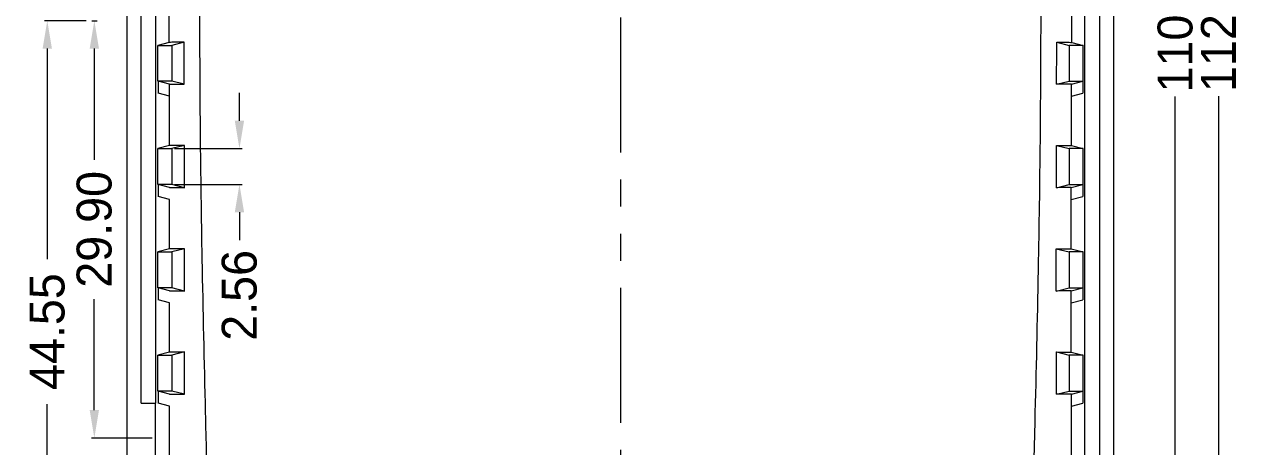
# Model space of a CAD drawing. Extents: x -222 to 335, y 201 to 414.
# Drawn here: x 88.8 to 175.9, y 279.2 to 309.4 of the extents above; entities that cross this region are included whole.
import ezdxf

# ---------------------------------------------------------------- set-up
doc = ezdxf.new("R2010")
doc.units = 0
doc.header["$MEASUREMENT"] = 0
doc.linetypes.add('PHANTOM', pattern=[2.5, 1.25, -0.25, 0.25, -0.25, 0.25, -0.25])
doc.layers.add('10', color=7, linetype='Continuous')
doc.dimstyles.get("Standard").update_dxf_attribs({"dimtxt": 0.18, "dimasz": 0.18, "dimexe": 0.18, "dimexo": 0.0625, "dimgap": 0.09, "dimtad": 0, "dimtih": 1, "dimtoh": 1, "dimdec": 4, "dimzin": 0, "dimdsep": 46, "dimtxsty": 'Standard', "dimcen": 0.09, "dimadec": 0, "dimazin": 0, "dimtfac": 1, "dimtdec": 4, "dimtofl": 0, "dimtmove": 0, "dimatfit": 3, "dimfxl": 0, "dimtolj": 1, "dimtzin": 0, "dimarcsym": 0})

# ---------------------------------------------------------------- blocks, each defined once
blk = doc.blocks.new('*D32')
at = {"color": 4, "linetype": 'Continuous', "lineweight": 9}
for p, q in [((93.592, 309.698), (93.975, 309.698)), ((93.775, 307.698), (93.775, 299.74)), ((93.775, 281.798), (93.775, 289.757)), ((97.924, 279.798), (93.575, 279.798))]:
    blk.add_line(p, q, dxfattribs=at)
for points in [[(93.441, 307.698), (94.108, 307.698), (93.775, 309.698)], [(93.441, 281.798), (94.108, 281.798), (93.775, 279.798)]]:
    blk.add_solid(points, dxfattribs=at)
at = {"layer": 'Defpoints', "color": 0, "linetype": 'Continuous', "lineweight": 9}
for p in [(93.392, 309.698), (93.775, 279.798), (98.124, 279.798)]:
    blk.add_point(p, dxfattribs=at)
at = {"color": 3, "linetype": 'Continuous', "lineweight": 9, "insert": (93.775, 294.748), "char_height": 2.5, "attachment_point": 5, "rotation": 90}
blk.add_mtext('\\A1;29.90', dxfattribs=at)
blk = doc.blocks.new('*D38')
at = {"color": 4, "linetype": 'Continuous', "lineweight": 9}
for p, q in [((93.192, 309.698), (90.208, 309.698)), ((90.408, 307.698), (90.408, 292.623)), ((90.408, 267.148), (90.408, 282.223)), ((106.473, 265.148), (90.208, 265.148))]:
    blk.add_line(p, q, dxfattribs=at)
for points in [[(90.074, 307.698), (90.741, 307.698), (90.408, 309.698)], [(90.074, 267.148), (90.741, 267.148), (90.408, 265.148)]]:
    blk.add_solid(points, dxfattribs=at)
at = {"layer": 'Defpoints', "color": 0, "linetype": 'Continuous', "lineweight": 9}
for p in [(93.392, 309.698), (90.408, 265.148), (106.673, 265.148)]:
    blk.add_point(p, dxfattribs=at)
at = {"color": 3, "linetype": 'Continuous', "lineweight": 9, "insert": (90.408, 287.423), "char_height": 2.5, "attachment_point": 5, "rotation": 90}
blk.add_mtext('\\A1;44.55', dxfattribs=at)
blk = doc.blocks.new('*D44')
at = {"color": 4, "linetype": 'Continuous', "lineweight": 9}
for p, q in [((131.623, 364.874), (171.322, 364.874)), ((171.122, 362.874), (171.122, 315.074)), ((171.122, 256.457), (171.122, 304.257)), ((131.623, 254.457), (171.322, 254.457))]:
    blk.add_line(p, q, dxfattribs=at)
for points in [[(170.788, 362.874), (171.455, 362.874), (171.122, 364.874)], [(170.788, 256.457), (171.455, 256.457), (171.122, 254.457)]]:
    blk.add_solid(points, dxfattribs=at)
at = {"layer": 'Defpoints', "color": 0, "linetype": 'Continuous', "lineweight": 9}
for p in [(131.423, 364.874), (131.423, 254.457), (171.122, 254.457)]:
    blk.add_point(p, dxfattribs=at)
at = {"color": 3, "linetype": 'Continuous', "lineweight": 9, "insert": (171.122, 309.666), "char_height": 2.5, "attachment_point": 5, "rotation": 90}
blk.add_mtext('\\A1;110.42', dxfattribs=at)
blk = doc.blocks.new('*D45')
at = {"color": 4, "linetype": 'Continuous', "lineweight": 9}
for p, q in [((131.623, 365.998), (174.433, 365.998)), ((174.233, 363.998), (174.233, 315.107)), ((174.233, 255.398), (174.233, 304.29)), ((131.623, 253.398), (174.433, 253.398))]:
    blk.add_line(p, q, dxfattribs=at)
for points in [[(173.9, 363.998), (174.567, 363.998), (174.233, 365.998)], [(173.9, 255.398), (174.567, 255.398), (174.233, 253.398)]]:
    blk.add_solid(points, dxfattribs=at)
at = {"layer": 'Defpoints', "color": 0, "linetype": 'Continuous', "lineweight": 9}
for p in [(131.423, 365.998), (174.233, 365.998), (131.423, 253.398)]:
    blk.add_point(p, dxfattribs=at)
at = {"color": 3, "linetype": 'Continuous', "lineweight": 9, "insert": (174.233, 309.698), "char_height": 2.5, "attachment_point": 5, "rotation": 90}
blk.add_mtext('\\A1;112.60', dxfattribs=at)
blk = doc.blocks.new('*D48')
at = {"color": 4, "linetype": 'Continuous', "lineweight": 9}
for p, q in [((104.159, 302.529), (104.159, 304.529)), ((99.512, 300.529), (104.359, 300.529)), ((99.512, 297.968), (104.359, 297.968)), ((104.159, 295.968), (104.159, 293.968))]:
    blk.add_line(p, q, dxfattribs=at)
for points in [[(103.826, 302.529), (104.493, 302.529), (104.159, 300.529)], [(103.826, 295.968), (104.493, 295.968), (104.159, 297.968)]]:
    blk.add_solid(points, dxfattribs=at)
at = {"layer": 'Defpoints', "color": 0, "linetype": 'Continuous', "lineweight": 9}
for p in [(99.312, 300.529), (99.312, 297.968), (104.159, 297.968)]:
    blk.add_point(p, dxfattribs=at)
at = {"color": 3, "linetype": 'Continuous', "lineweight": 9, "insert": (104.159, 290.018), "char_height": 2.5, "attachment_point": 5, "rotation": 90}
blk.add_mtext('\\A1;2.56', dxfattribs=at)

msp = doc.modelspace()

# ---------------------------------------------------------------- linework, layer by layer
at = {"layer": '10', "color": 1, "linetype": 'PHANTOM', "lineweight": 9, "ltscale": 7.743802}
msp.add_line((131.423, 368.005), (131.423, 250.643), dxfattribs=at)
at = {"layer": '10', "color": 7, "linetype": 'Continuous', "lineweight": 9}
for p, q in [((96.123, 263.433), (96.123, 352.337)), ((164.653, 263.517), (164.653, 352.254)), ((165.723, 263.433), (165.723, 352.337)), ((166.723, 263.433), (166.723, 352.337)), ((97.123, 282.298), (97.123, 334.198)), ((98.165, 282.298), (98.165, 334.198)), ((99.136, 308.139), (98.312, 307.929)), ((98.312, 305.368), (98.312, 307.929)), ((98.312, 307.929), (99.312, 307.929)), ((100.204, 308.156), (99.312, 307.929)), ((99.312, 307.929), (99.312, 305.368)), ((162.643, 308.156), (163.534, 307.929)), ((164.534, 307.929), (163.534, 307.929)), ((163.534, 307.929), (163.534, 305.368)), ((163.71, 308.139), (164.534, 307.929)), ((164.534, 305.368), (164.534, 307.929)), ((98.347, 305.359), (98.312, 305.368)), ((99.312, 305.368), (98.312, 305.368)), ((98.347, 305.359), (98.347, 304.498)), ((99.146, 305.155), (98.347, 305.359)), ((100.214, 305.138), (99.312, 305.368)), ((162.633, 305.138), (163.534, 305.368)), ((163.534, 305.368), (164.534, 305.368)), ((163.7, 305.155), (164.5, 305.359)), ((164.5, 305.359), (164.534, 305.368)), ((164.5, 305.359), (164.5, 304.498)), ((99.149, 304.294), (98.347, 304.498)), ((163.698, 304.294), (164.5, 304.498)), ((99.157, 300.744), (98.312, 300.529)), ((98.312, 297.968), (98.312, 300.529)), ((98.312, 300.529), (99.312, 300.529)), ((100.225, 300.762), (99.312, 300.529)), ((99.312, 300.529), (99.312, 297.968)), ((162.621, 300.762), (163.534, 300.529)), ((164.534, 300.529), (163.534, 300.529)), ((163.534, 300.529), (163.534, 297.968)), ((163.689, 300.744), (164.534, 300.529)), ((164.534, 297.968), (164.534, 300.529)), ((98.347, 297.959), (98.312, 297.968)), ((99.312, 297.968), (98.312, 297.968)), ((98.347, 297.959), (98.347, 297.098)), ((99.162, 297.751), (98.347, 297.959)), ((100.23, 297.734), (99.312, 297.968)), ((162.616, 297.734), (163.534, 297.968)), ((163.534, 297.968), (164.534, 297.968)), ((163.684, 297.751), (164.5, 297.959)), ((164.5, 297.959), (164.534, 297.968)), ((164.5, 297.959), (164.5, 297.098)), ((99.163, 296.89), (98.347, 297.098)), ((163.683, 296.89), (164.5, 297.098)), ((99.165, 293.347), (98.312, 293.129)), ((98.312, 290.568), (98.312, 293.129)), ((98.312, 293.129), (99.312, 293.129)), ((100.235, 293.364), (99.312, 293.129)), ((99.312, 293.129), (99.312, 290.568)), ((162.611, 293.364), (163.534, 293.129)), ((164.534, 293.129), (163.534, 293.129)), ((163.534, 293.129), (163.534, 290.568)), ((163.681, 293.347), (164.534, 293.129)), ((164.534, 290.568), (164.534, 293.129)), ((98.347, 290.559), (98.312, 290.568)), ((99.312, 290.568), (98.312, 290.568)), ((98.347, 290.559), (98.347, 289.698)), ((99.165, 290.35), (98.347, 290.559)), ((100.236, 290.332), (99.312, 290.568)), ((162.611, 290.332), (163.534, 290.568)), ((163.534, 290.568), (164.534, 290.568)), ((163.681, 290.35), (164.5, 290.559)), ((164.5, 290.559), (164.534, 290.568)), ((164.5, 290.559), (164.5, 289.698)), ((99.165, 289.49), (98.347, 289.698)), ((163.681, 289.49), (164.5, 289.698)), ((99.16, 285.945), (98.312, 285.729)), ((98.312, 283.168), (98.312, 285.729)), ((98.312, 285.729), (99.312, 285.729)), ((100.233, 285.964), (99.312, 285.729)), ((99.312, 285.729), (99.312, 283.168)), ((162.613, 285.964), (163.534, 285.729)), ((164.534, 285.729), (163.534, 285.729)), ((163.534, 285.729), (163.534, 283.168)), ((163.686, 285.945), (164.534, 285.729)), ((164.534, 283.168), (164.534, 285.729)), ((98.347, 283.159), (98.312, 283.168)), ((99.312, 283.168), (98.312, 283.168)), ((98.347, 283.159), (98.347, 282.298)), ((99.155, 282.953), (98.347, 283.159)), ((100.229, 282.934), (99.312, 283.168)), ((162.617, 282.934), (163.534, 283.168)), ((163.534, 283.168), (164.534, 283.168)), ((163.691, 282.953), (164.5, 283.159)), ((164.5, 283.159), (164.534, 283.168)), ((164.5, 283.159), (164.5, 282.298)), ((97.123, 282.298), (98.124, 282.298)), ((98.124, 282.298), (98.165, 282.298)), ((98.124, 282.298), (98.124, 277.298)), ((99.153, 282.093), (98.347, 282.298)), ((163.693, 282.093), (164.5, 282.298))]:
    msp.add_line(p, q, dxfattribs=at)
for points, degree, knots in [([(102.081, 267.647), (102.03, 267.898), (101.93, 268.398), (101.914, 269.18), (101.998, 269.978), (102.041, 270.639), (102.004, 271.361), (101.969, 272.273), (101.94, 273.775), (101.852, 276.936), (101.693, 283.284), (101.497, 291.973), (101.372, 300.511), (101.332, 307.229), (101.318, 312.764), (101.29, 318.28), (101.256, 323.771), (101.227, 329.23), (101.159, 334.655), (101.182, 338.234), (101.194, 340.024)], 3, [0, 0, 0, 0, 0.010522, 0.020989, 0.032131, 0.043687, 0.04829, 0.061927, 0.081331, 0.110178, 0.192099, 0.342275, 0.466544, 0.542731, 0.618905, 0.695095, 0.771302, 0.847521, 0.923753, 1, 1, 1, 1]), ([(160.765, 267.647), (160.816, 267.901), (160.915, 268.402), (160.933, 269.184), (160.845, 269.978), (160.807, 270.826), (160.83, 271.703), (160.894, 272.615), (160.9, 273.56), (160.982, 276.566), (161.146, 282.879), (161.346, 291.938), (161.502, 302.221), (161.523, 312.586), (161.573, 321.354), (161.619, 328.245), (161.658, 332.732), (161.688, 336.735), (161.663, 339.015), (161.652, 340.024)], 3, [0, 0, 0, 0, 0.010659, 0.020986, 0.032128, 0.043685, 0.05603, 0.068264, 0.081334, 0.09497, 0.192102, 0.340871, 0.466555, 0.614358, 0.768076, 0.830399, 0.902752, 0.956979, 1, 1, 1, 1]), ([(99.157, 300.744), (99.156, 301.366), (99.154, 302.001), (99.153, 302.567), (99.152, 303.147), (99.15, 303.753), (99.149, 304.294)], 2, [0, 0, 0, 0.351704, 0.351704, 0.675852, 0.675852, 1, 1, 1]), ([(163.689, 300.744), (163.689, 300.954), (163.69, 301.373), (163.692, 301.959), (163.693, 302.551), (163.694, 303.124), (163.696, 303.721), (163.697, 304.103), (163.698, 304.294)], 3, [0, 0, 0, 0, 0.176855, 0.353722, 0.495402, 0.676841, 0.838416, 1, 1, 1, 1]), ([(99.165, 293.347), (99.165, 293.951), (99.165, 294.599), (99.164, 295.762), (99.163, 296.89)], 2, [0, 0, 0, 0.34623, 0.34623, 1, 1, 1]), ([(163.681, 293.347), (163.681, 293.382), (163.681, 293.642), (163.681, 294.059), (163.681, 294.745), (163.682, 295.666), (163.683, 296.43), (163.683, 296.89)], 3, [0, 0, 0, 0, 0.030018, 0.219926, 0.353295, 0.6103, 1, 1, 1, 1]), ([(163.681, 289.49), (163.681, 289.519), (163.681, 289.578), (163.681, 289.695), (163.681, 289.901), (163.681, 290.129), (163.681, 290.298), (163.681, 290.35)], 3, [0, 0, 0, 0, 0.102303, 0.204607, 0.409215, 0.818431, 1, 1, 1, 1]), ([(99.16, 285.945), (99.16, 285.998), (99.16, 286.052), (99.161, 286.432), (99.162, 287.198), (99.163, 287.96), (99.163, 288.344), (99.164, 288.979), (99.165, 289.49)], 2, [0, 0, 0, 0.028596, 0.028596, 0.352397, 0.352397, 0.676199, 0.676199, 1, 1, 1]), ([(163.686, 285.945), (163.686, 285.981), (163.685, 286.399), (163.684, 287.007), (163.684, 287.675), (163.683, 288.057), (163.683, 288.453), (163.682, 288.931), (163.682, 289.313), (163.681, 289.49)], 3, [0, 0, 0, 0, 0.030171, 0.353469, 0.515104, 0.595927, 0.676732, 0.850538, 1, 1, 1, 1]), ([(99.143, 278.541), (99.144, 278.594), (99.144, 278.647), (99.146, 279.196), (99.147, 279.795), (99.15, 280.933), (99.153, 282.093)], 2, [0, 0, 0, 0.029663, 0.029663, 0.353109, 0.353109, 1, 1, 1]), ([(163.703, 278.541), (163.703, 278.576), (163.701, 278.994), (163.699, 279.837), (163.696, 280.986), (163.694, 281.752), (163.693, 282.093)], 3, [0, 0, 0, 0, 0.029997, 0.353314, 0.712171, 1, 1, 1, 1])]:
    msp.add_open_spline(points, degree=degree, knots=knots, dxfattribs=at)
for points, degree in [([(99.136, 308.139), (99.13, 309.91), (99.122, 311.701)], 2), ([(163.71, 308.139), (163.714, 309.328), (163.719, 310.515), (163.724, 311.701)], 3), ([(100.204, 308.156), (99.568, 308.152), (99.164, 308.146), (99.136, 308.139)], 3), ([(100.214, 305.138), (100.211, 306.145), (100.207, 307.151), (100.204, 308.156)], 3), ([(162.633, 305.138), (162.636, 306.145), (162.639, 307.151), (162.643, 308.156)], 3), ([(162.643, 308.156), (163.279, 308.152), (163.682, 308.146), (163.71, 308.139)], 3), ([(99.146, 305.155), (99.173, 305.148), (99.576, 305.142), (100.214, 305.138)], 3), ([(99.149, 304.294), (99.147, 304.744), (99.146, 305.155)], 2), ([(163.7, 305.155), (163.673, 305.148), (163.27, 305.142), (162.633, 305.138)], 3), ([(163.698, 304.294), (163.698, 304.581), (163.699, 304.868), (163.7, 305.155)], 3), ([(100.225, 300.762), (99.588, 300.758), (99.184, 300.751), (99.157, 300.744)], 3), ([(100.23, 297.734), (100.229, 298.744), (100.227, 299.753), (100.225, 300.762)], 3), ([(162.616, 297.734), (162.617, 298.744), (162.619, 299.753), (162.621, 300.762)], 3), ([(162.621, 300.762), (163.259, 300.758), (163.662, 300.751), (163.689, 300.744)], 3), ([(99.162, 297.751), (99.189, 297.744), (99.591, 297.738), (100.23, 297.734)], 3), ([(163.684, 297.751), (163.657, 297.744), (163.255, 297.738), (162.616, 297.734)], 3), ([(163.683, 296.89), (163.683, 297.177), (163.684, 297.464), (163.684, 297.751)], 3), ([(100.235, 293.364), (99.594, 293.36), (99.193, 293.354), (99.165, 293.347)], 3), ([(100.236, 290.332), (100.236, 291.343), (100.236, 292.354), (100.235, 293.364)], 3), ([(162.611, 290.332), (162.61, 291.343), (162.611, 292.354), (162.611, 293.364)], 3), ([(162.611, 293.364), (163.252, 293.36), (163.653, 293.354), (163.681, 293.347)], 3), ([(99.165, 290.35), (99.192, 290.343), (99.592, 290.337), (100.236, 290.332)], 3), ([(163.681, 290.35), (163.654, 290.343), (163.254, 290.337), (162.611, 290.332)], 3), ([(100.233, 285.964), (99.584, 285.959), (99.183, 285.952), (99.16, 285.945)], 3), ([(100.229, 282.934), (100.231, 283.944), (100.232, 284.954), (100.233, 285.964)], 3), ([(162.613, 285.964), (163.263, 285.959), (163.663, 285.952), (163.686, 285.945)], 3), ([(162.617, 282.934), (162.615, 283.944), (162.614, 284.954), (162.613, 285.964)], 3), ([(99.155, 282.953), (99.184, 282.946), (99.581, 282.939), (100.229, 282.934)], 3), ([(163.691, 282.953), (163.663, 282.946), (163.265, 282.939), (162.617, 282.934)], 3), ([(163.693, 282.093), (163.692, 282.379), (163.692, 282.666), (163.691, 282.953)], 3)]:
    msp.add_open_spline(points, degree=degree, dxfattribs=at)

# ---------------------------------------------------------------- dimensions: what is measured, and where the dimension line sits
at = {"color": 7, "linetype": 'Continuous', "lineweight": 9}
for base, p1, p2, picture, middle in [((174.233, 365.998), (131.423, 253.398), (131.423, 365.998), '*D45', (174.233, 309.698)), ((171.122, 254.457), (131.423, 364.874), (131.423, 254.457), '*D44', (171.122, 309.666)), ((90.408, 265.148), (93.392, 309.698), (106.673, 265.148), '*D38', (90.408, 287.423)), ((93.775, 279.798), (93.392, 309.698), (98.124, 279.798), '*D32', (93.775, 294.748)), ((104.159, 297.968), (99.312, 300.529), (99.312, 297.968), '*D48', (104.159, 290.018))]:
    dim = msp.add_linear_dim(base=base, p1=p1, p2=p2, angle=90, dimstyle='Standard', override={"dimtxt": 2.5, "dimasz": 2, "dimexe": 0.2, "dimexo": 0.2, "dimgap": 0.2, "dimtih": 0, "dimtoh": 0, "dimdec": 2, "dimdsep": 0, "dimcen": 0, "dimclrd": 4, "dimclre": 4, "dimclrt": 3, "dimadec": 1, "dimtdec": 2, "dimlwd": 9, "dimlwe": 9}, dxfattribs=at)
    dim.commit()
    dim.dimension.update_dxf_attribs({"geometry": picture, "text_midpoint": middle})

doc.saveas('drawing.dxf')
